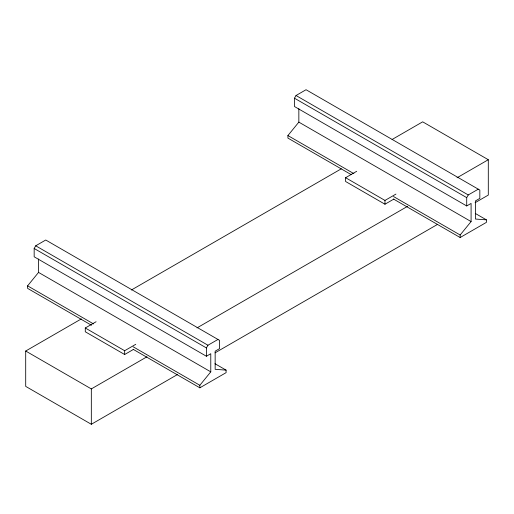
<?xml version="1.0" encoding="UTF-8"?>
<svg xmlns="http://www.w3.org/2000/svg" width="514" height="514" viewBox="0 0 514 514"><rect width="100%" height="100%" fill="white"/><g stroke="black" fill="none" stroke-linecap="round" stroke-linejoin="round"><path stroke-width="0.77" d="M199.843 387.813L199.843 385.288L210.779 371.853L210.779 353.716L206.403 356.241L34.168 256.794L34.168 248.487L35.717 245.795L45.74 240.012L219.529 340.352L219.529 348.659L215.154 351.19L215.154 369.328L226.089 370.131L226.089 372.656L199.843 387.813L133.171 349.321M460.146 237.526L460.146 235.001L471.087 221.566L471.087 203.428L466.712 205.953L294.471 106.514L294.471 98.2L296.025 95.514L306.042 89.725L479.832 190.064L479.832 198.378L475.456 200.903L475.456 219.041L486.398 219.844L486.398 222.369L460.146 237.526L393.473 199.034M206.403 356.241L206.403 347.927L207.958 345.241L217.975 339.452M466.712 205.953L466.712 197.639L468.26 194.954L478.283 189.171M91.498 325.259L27.602 288.373L27.602 285.842L38.544 272.407L38.544 259.005M351.107 174.574L287.911 138.086L287.911 135.561L298.846 122.126L298.846 108.717M177.529 374.5L91.325 424.275L25.7 386.387L25.7 351.023L81.321 318.911M131.372 290.012L341.335 168.791M392.086 139.493L422.675 121.831L488.3 159.719L488.3 195.082L475.09 202.709M133.685 349.295L124.658 354.512L85.285 331.774L85.285 327.99L96.092 321.745M393.885 199.072L384.967 204.225L345.594 181.493L345.594 177.703L356.703 171.291M85.285 327.99L124.658 350.721L135.773 344.303M345.594 177.703L384.967 200.434L395.947 194.093M25.7 351.023L91.325 388.912L146.94 356.8M196.997 327.9L407.653 206.281M457.017 177.78L488.3 159.719M215.077 352.829L437.549 224.38M296.025 95.514L468.26 194.954M294.471 98.2L466.712 197.639M475.283 213.432L486.398 219.844M298.846 122.126L471.087 221.566M287.911 135.561L353.889 173.648M393.473 196.509L460.146 235.001M35.717 245.795L207.958 345.241M34.168 248.487L206.403 347.927M214.981 363.713L226.089 370.131M38.544 272.407L210.779 371.853M27.602 285.842L93.58 323.936M133.171 346.796L199.843 385.288M384.967 200.434L384.967 204.225M124.658 350.721L124.658 354.512M91.325 388.912L91.325 424.275"/></g></svg>
